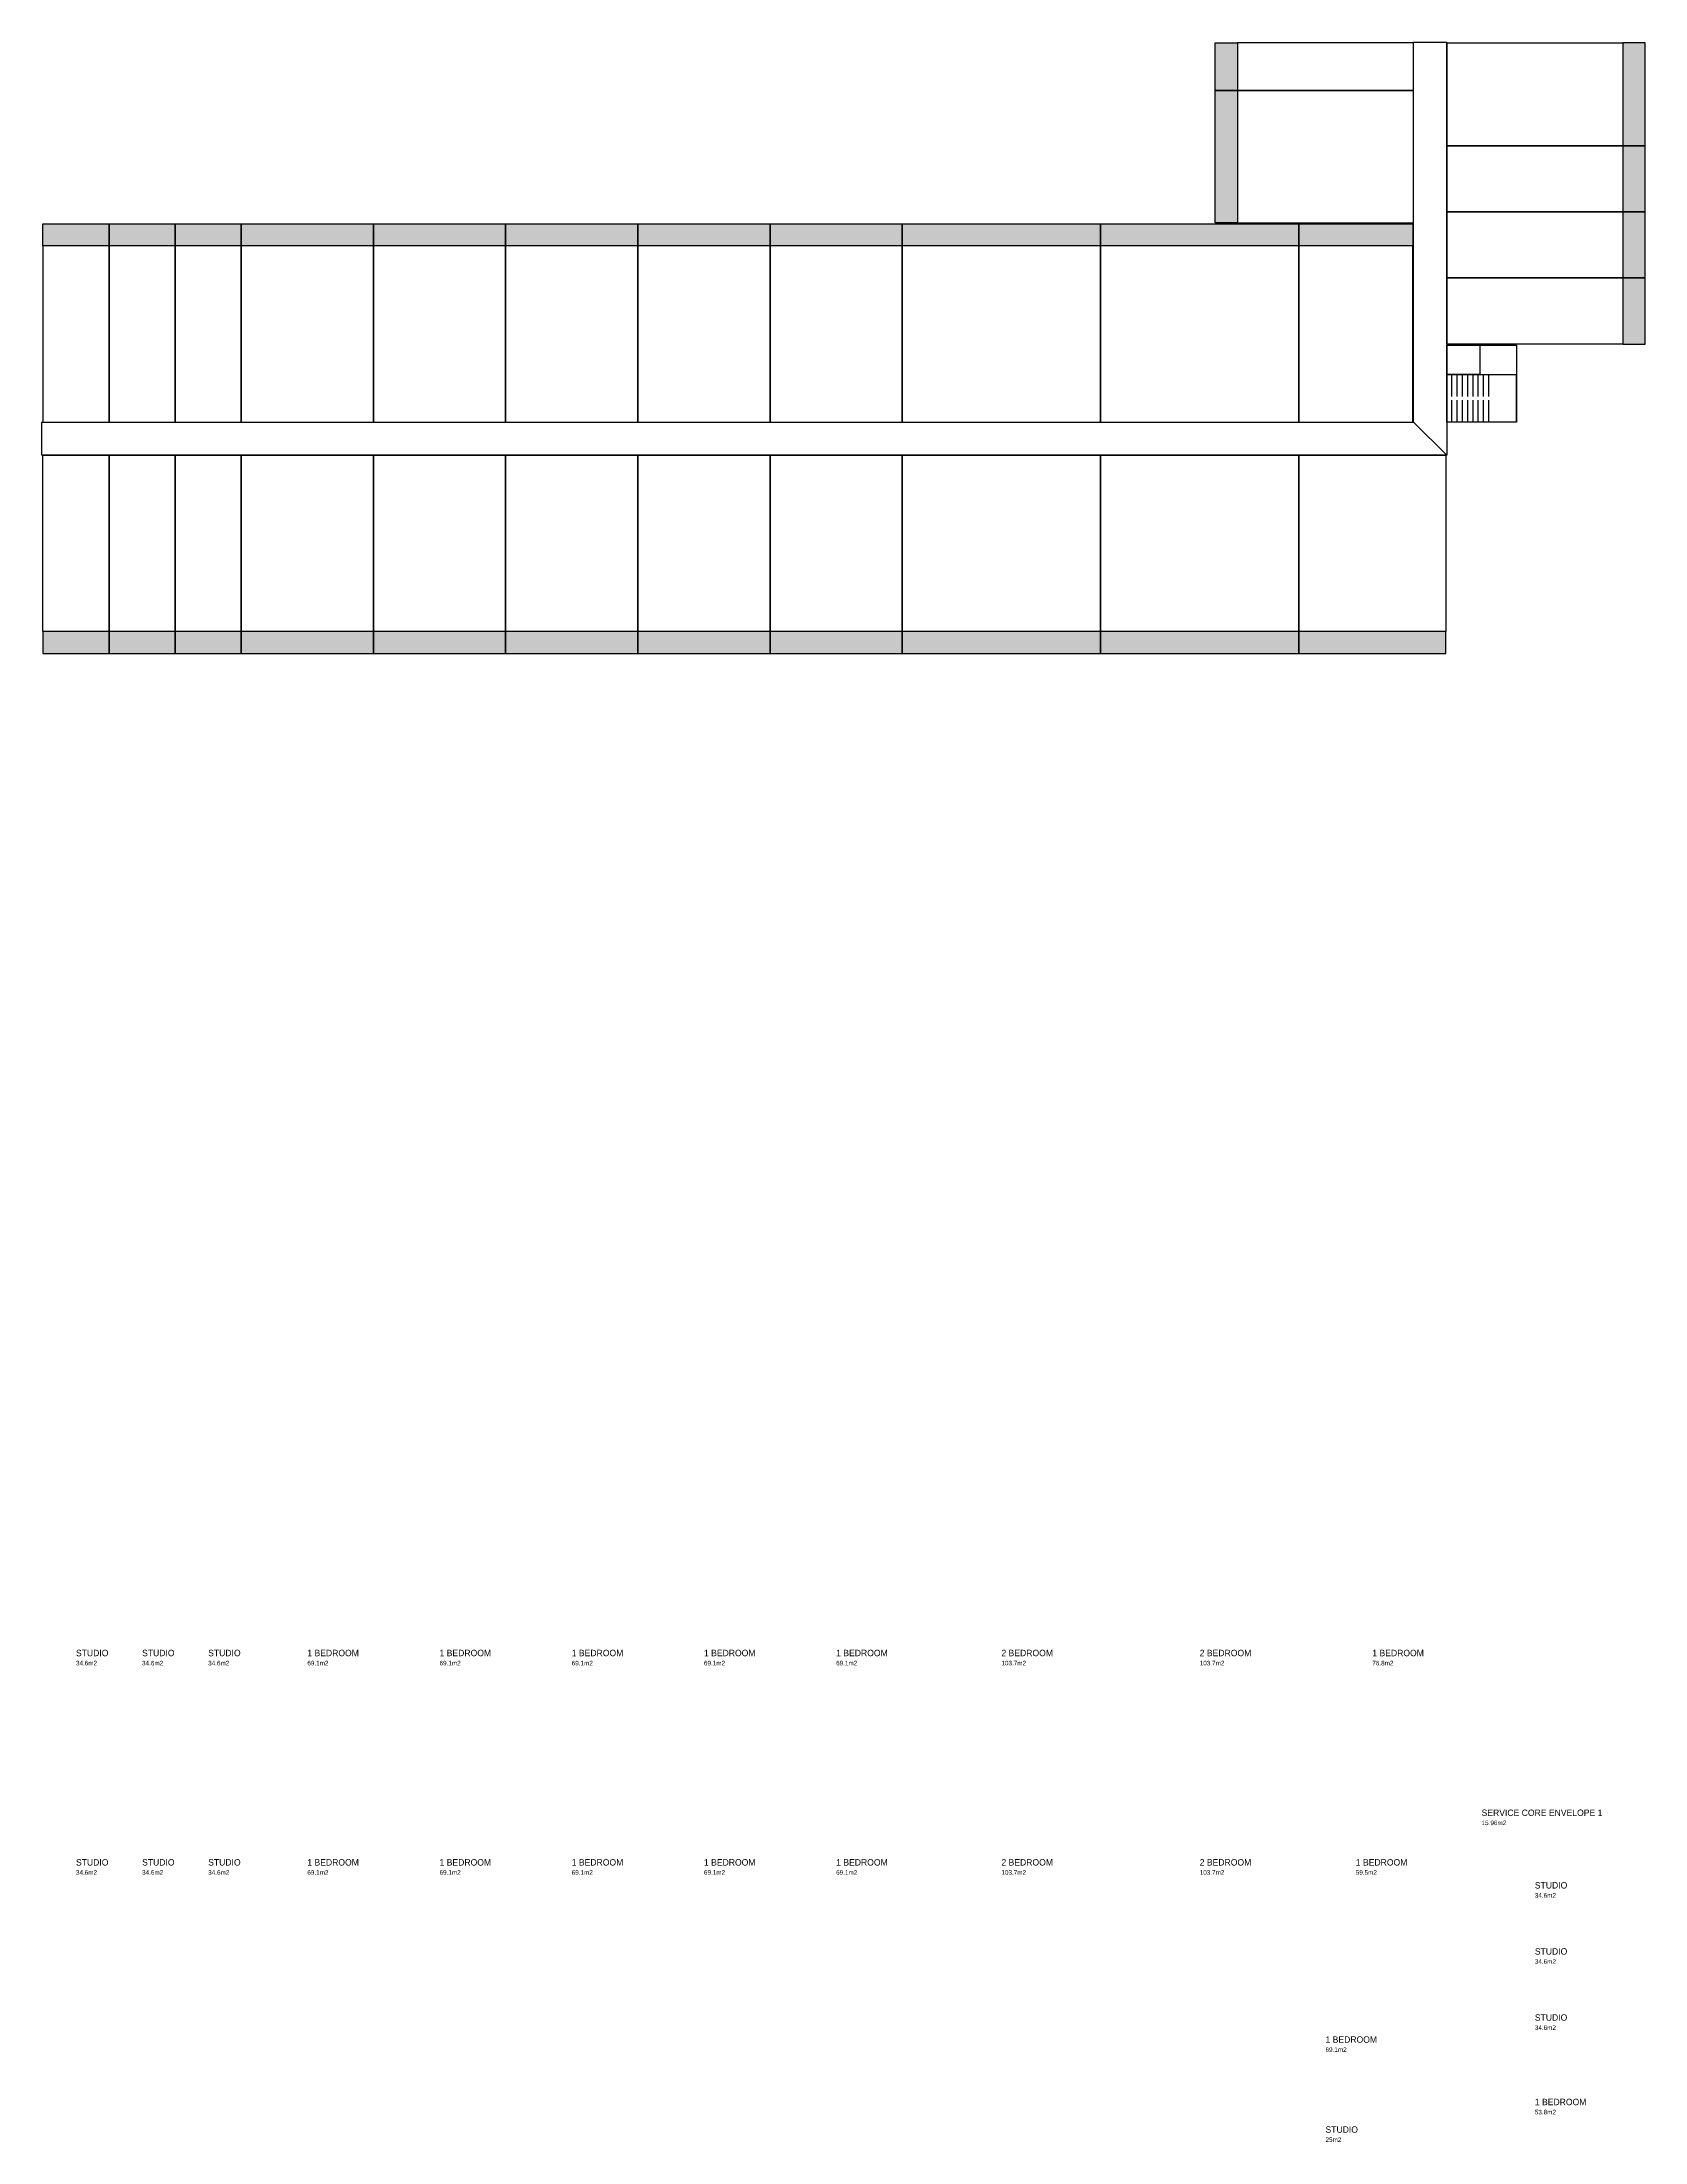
# Model space of a CAD drawing. Header units: metres. Extents: x 18 to 105, y -57 to 58.
import ezdxf

# ---------------------------------------------------------------- set-up
doc = ezdxf.new("R2010")
doc.units = ezdxf.units.M
for name, color, linetype in [('A-BALC', 4, 'Continuous'), ('A-CIRC', 8, 'Continuous'), ('A-CORE', 30, 'Continuous'), ('A-DOOR', 1, 'Continuous'), ('A-HATCH', 251, 'Continuous'), ('A-TEXT', 3, 'Continuous'), ('A-WALL', 7, 'Continuous')]:
    doc.layers.add(name, color=color, linetype=linetype)

msp = doc.modelspace()

# ---------------------------------------------------------------- hatches: boundary and pattern name
at = {"layer": 'A-HATCH'}
for points in [[(81.9, 57.55), (83.1, 57.55), (83.1, 54.95), (81.9, 54.95)], [(105.3, 57.55), (104.1, 57.55), (104.1, 51.95), (105.3, 51.95)], [(81.9, 54.95), (83.1, 54.95), (83.1, 47.75), (81.9, 47.75)], [(105.3, 51.95), (104.1, 51.95), (104.1, 48.35), (105.3, 48.35)], [(105.3, 48.35), (104.1, 48.35), (104.1, 44.75), (105.3, 44.75)], [(21.65, 47.7), (21.65, 46.5), (18.05, 46.5), (18.05, 47.7)], [(25.25, 47.7), (25.25, 46.5), (21.65, 46.5), (21.65, 47.7)], [(28.85, 47.7), (28.85, 46.5), (25.25, 46.5), (25.25, 47.7)], [(36.05, 47.7), (36.05, 46.5), (28.85, 46.5), (28.85, 47.7)], [(43.25, 47.7), (43.25, 46.5), (36.05, 46.5), (36.05, 47.7)], [(50.45, 47.7), (50.45, 46.5), (43.25, 46.5), (43.25, 47.7)], [(57.65, 47.7), (57.65, 46.5), (50.45, 46.5), (50.45, 47.7)], [(64.85, 47.7), (64.85, 46.5), (57.65, 46.5), (57.65, 47.7)], [(75.65, 47.7), (75.65, 46.5), (64.85, 46.5), (64.85, 47.7)], [(86.45, 47.7), (86.45, 46.5), (75.65, 46.5), (75.65, 47.7)], [(92.65, 47.7), (92.65, 46.5), (86.45, 46.5), (86.45, 47.7)], [(105.3, 44.75), (104.1, 44.75), (104.1, 41.15), (105.3, 41.15)], [(21.65, 24.3), (21.65, 25.5), (18.05, 25.5), (18.05, 24.3)], [(25.25, 24.3), (25.25, 25.5), (21.65, 25.5), (21.65, 24.3)], [(28.85, 24.3), (28.85, 25.5), (25.25, 25.5), (25.25, 24.3)], [(36.05, 24.3), (36.05, 25.5), (28.85, 25.5), (28.85, 24.3)], [(43.25, 24.3), (43.25, 25.5), (36.05, 25.5), (36.05, 24.3)], [(50.45, 24.3), (50.45, 25.5), (43.25, 25.5), (43.25, 24.3)], [(57.65, 24.3), (57.65, 25.5), (50.45, 25.5), (50.45, 24.3)], [(64.85, 24.3), (64.85, 25.5), (57.65, 25.5), (57.65, 24.3)], [(75.65, 24.3), (75.65, 25.5), (64.85, 25.5), (64.85, 24.3)], [(86.45, 24.3), (86.45, 25.5), (75.65, 25.5), (75.65, 24.3)], [(94.45, 24.3), (94.45, 25.5), (86.45, 25.5), (86.45, 24.3)]]:
    msp.add_hatch(color=7, dxfattribs=at).paths.add_polyline_path(points)

# ---------------------------------------------------------------- linework, layer by layer
at = {"layer": 'A-BALC'}
for points in [[(81.9, 57.55), (83.1, 57.55), (83.1, 54.95), (81.9, 54.95)], [(105.3, 57.55), (104.1, 57.55), (104.1, 51.95), (105.3, 51.95)], [(81.9, 54.95), (83.1, 54.95), (83.1, 47.75), (81.9, 47.75)], [(105.3, 51.95), (104.1, 51.95), (104.1, 48.35), (105.3, 48.35)], [(105.3, 48.35), (104.1, 48.35), (104.1, 44.75), (105.3, 44.75)], [(21.65, 47.7), (21.65, 46.5), (18.05, 46.5), (18.05, 47.7)], [(25.25, 47.7), (25.25, 46.5), (21.65, 46.5), (21.65, 47.7)], [(28.85, 47.7), (28.85, 46.5), (25.25, 46.5), (25.25, 47.7)], [(36.05, 47.7), (36.05, 46.5), (28.85, 46.5), (28.85, 47.7)], [(43.25, 47.7), (43.25, 46.5), (36.05, 46.5), (36.05, 47.7)], [(50.45, 47.7), (50.45, 46.5), (43.25, 46.5), (43.25, 47.7)], [(57.65, 47.7), (57.65, 46.5), (50.45, 46.5), (50.45, 47.7)], [(64.85, 47.7), (64.85, 46.5), (57.65, 46.5), (57.65, 47.7)], [(75.65, 47.7), (75.65, 46.5), (64.85, 46.5), (64.85, 47.7)], [(86.45, 47.7), (86.45, 46.5), (75.65, 46.5), (75.65, 47.7)], [(92.65, 47.7), (92.65, 46.5), (86.45, 46.5), (86.45, 47.7)], [(105.3, 44.75), (104.1, 44.75), (104.1, 41.15), (105.3, 41.15)], [(21.65, 24.3), (21.65, 25.5), (18.05, 25.5), (18.05, 24.3)], [(25.25, 24.3), (25.25, 25.5), (21.65, 25.5), (21.65, 24.3)], [(28.85, 24.3), (28.85, 25.5), (25.25, 25.5), (25.25, 24.3)], [(36.05, 24.3), (36.05, 25.5), (28.85, 25.5), (28.85, 24.3)], [(43.25, 24.3), (43.25, 25.5), (36.05, 25.5), (36.05, 24.3)], [(50.45, 24.3), (50.45, 25.5), (43.25, 25.5), (43.25, 24.3)], [(57.65, 24.3), (57.65, 25.5), (50.45, 25.5), (50.45, 24.3)], [(64.85, 24.3), (64.85, 25.5), (57.65, 25.5), (57.65, 24.3)], [(75.65, 24.3), (75.65, 25.5), (64.85, 25.5), (64.85, 24.3)], [(86.45, 24.3), (86.45, 25.5), (75.65, 25.5), (75.65, 24.3)], [(94.45, 24.3), (94.45, 25.5), (86.45, 25.5), (86.45, 24.3)]]:
    msp.add_lwpolyline(points, close=True, dxfattribs=at)
at = {"layer": 'A-CIRC'}
for points in [[(92.7, 36.9), (92.7, 57.6), (94.5, 57.6), (94.5, 35.1)], [(18, 36.9), (92.7, 36.9), (94.5, 35.1), (18, 35.1)]]:
    msp.add_lwpolyline(points, close=True, dxfattribs=at)
at = {"layer": 'A-CORE'}
for p, q in [((94.7867, 38.3), (94.7867, 39.5)), ((95.0733, 38.3), (95.0733, 39.5)), ((95.36, 38.3), (95.36, 39.5)), ((95.6467, 38.3), (95.6467, 39.5)), ((95.9333, 38.3), (95.9333, 39.5)), ((96.22, 38.3), (96.22, 39.5)), ((96.5067, 38.3), (96.5067, 39.5)), ((96.7933, 38.3), (96.7933, 39.5)), ((94.7867, 36.9), (94.7867, 38.1)), ((95.0733, 36.9), (95.0733, 38.1)), ((95.36, 36.9), (95.36, 38.1)), ((95.6467, 36.9), (95.6467, 38.1)), ((95.9333, 36.9), (95.9333, 38.1)), ((96.22, 36.9), (96.22, 38.1)), ((96.5067, 36.9), (96.5067, 38.1)), ((96.7933, 36.9), (96.7933, 38.1))]:
    msp.add_line(p, q, dxfattribs=at)
for points in [[(94.5, 39.5), (94.5, 41.1), (96.3, 41.1), (96.3, 39.5)], [(94.5, 36.9), (94.5, 39.5), (98.28, 39.5), (98.28, 36.9)]]:
    msp.add_lwpolyline(points, close=True, dxfattribs=at)
at = {"layer": 'A-DOOR'}
for p, q in [((92.7, 55.8), (92.7, 56.7)), ((94.5, 54.3), (94.5, 55.2)), ((92.7, 50.9), (92.7, 51.8)), ((94.5, 49.7), (94.5, 50.6)), ((94.5, 46.1), (94.5, 47)), ((94.5, 42.5), (94.5, 43.4)), ((19.4, 36.9), (20.3, 36.9)), ((23, 36.9), (23.9, 36.9)), ((26.6, 36.9), (27.5, 36.9)), ((32, 36.9), (32.9, 36.9)), ((39.2, 36.9), (40.1, 36.9)), ((46.4, 36.9), (47.3, 36.9)), ((53.6, 36.9), (54.5, 36.9)), ((60.8, 36.9), (61.7, 36.9)), ((69.8, 36.9), (70.7, 36.9)), ((80.6, 36.9), (81.5, 36.9)), ((89.1, 36.9), (90, 36.9)), ((19.4, 35.1), (20.3, 35.1)), ((23, 35.1), (23.9, 35.1)), ((26.6, 35.1), (27.5, 35.1)), ((32, 35.1), (32.9, 35.1)), ((39.2, 35.1), (40.1, 35.1)), ((46.4, 35.1), (47.3, 35.1)), ((53.6, 35.1), (54.5, 35.1)), ((60.8, 35.1), (61.7, 35.1)), ((69.8, 35.1), (70.7, 35.1)), ((80.6, 35.1), (81.5, 35.1)), ((90, 35.1), (90.9, 35.1))]:
    msp.add_line(p, q, dxfattribs=at)
at = {"layer": 'A-WALL'}
for points in [[(92.7, 54.95), (92.7, 57.55), (83.1, 57.55), (83.1, 54.95)], [(94.5, 51.95), (94.5, 57.55), (104.1, 57.55), (104.1, 51.95)], [(92.7, 47.75), (92.7, 54.95), (83.1, 54.95), (83.1, 47.75)], [(94.5, 48.35), (94.5, 51.95), (104.1, 51.95), (104.1, 48.35)], [(94.5, 44.75), (94.5, 48.35), (104.1, 48.35), (104.1, 44.75)], [(18.05, 36.9), (21.65, 36.9), (21.65, 46.5), (18.05, 46.5)], [(21.65, 36.9), (25.25, 36.9), (25.25, 46.5), (21.65, 46.5)], [(25.25, 36.9), (28.85, 36.9), (28.85, 46.5), (25.25, 46.5)], [(28.85, 36.9), (36.05, 36.9), (36.05, 46.5), (28.85, 46.5)], [(36.05, 36.9), (43.25, 36.9), (43.25, 46.5), (36.05, 46.5)], [(43.25, 36.9), (50.45, 36.9), (50.45, 46.5), (43.25, 46.5)], [(50.45, 36.9), (57.65, 36.9), (57.65, 46.5), (50.45, 46.5)], [(57.65, 36.9), (64.85, 36.9), (64.85, 46.5), (57.65, 46.5)], [(64.85, 36.9), (75.65, 36.9), (75.65, 46.5), (64.85, 46.5)], [(75.65, 36.9), (86.45, 36.9), (86.45, 46.5), (75.65, 46.5)], [(86.45, 36.9), (92.65, 36.9), (92.65, 46.5), (86.45, 46.5)], [(94.5, 41.15), (94.5, 44.75), (104.1, 44.75), (104.1, 41.15)], [(94.5, 36.9), (94.5, 41.1), (98.3, 41.1), (98.3, 36.9)], [(18.05, 35.1), (21.65, 35.1), (21.65, 25.5), (18.05, 25.5)], [(21.65, 35.1), (25.25, 35.1), (25.25, 25.5), (21.65, 25.5)], [(25.25, 35.1), (28.85, 35.1), (28.85, 25.5), (25.25, 25.5)], [(28.85, 35.1), (36.05, 35.1), (36.05, 25.5), (28.85, 25.5)], [(36.05, 35.1), (43.25, 35.1), (43.25, 25.5), (36.05, 25.5)], [(43.25, 35.1), (50.45, 35.1), (50.45, 25.5), (43.25, 25.5)], [(50.45, 35.1), (57.65, 35.1), (57.65, 25.5), (50.45, 25.5)], [(57.65, 35.1), (64.85, 35.1), (64.85, 25.5), (57.65, 25.5)], [(64.85, 35.1), (75.65, 35.1), (75.65, 25.5), (64.85, 25.5)], [(75.65, 35.1), (86.45, 35.1), (86.45, 25.5), (75.65, 25.5)], [(86.45, 35.1), (94.45, 35.1), (94.45, 25.5), (86.45, 25.5)]]:
    msp.add_lwpolyline(points, close=True, dxfattribs=at)

# ---------------------------------------------------------------- texts
at = {"layer": 'A-TEXT'}
for s, height, p in [('34.6m2', 0.25, (19.85, -30.8)), ('STUDIO', 0.35, (19.85, -30.3)), ('34.6m2', 0.25, (23.45, -30.8)), ('STUDIO', 0.35, (23.45, -30.3)), ('34.6m2', 0.25, (27.05, -30.8)), ('STUDIO', 0.35, (27.05, -30.3)), ('69.1m2', 0.25, (32.45, -30.8)), ('1 BEDROOM', 0.35, (32.45, -30.3)), ('69.1m2', 0.25, (39.65, -30.8)), ('1 BEDROOM', 0.35, (39.65, -30.3)), ('69.1m2', 0.25, (46.85, -30.8)), ('1 BEDROOM', 0.35, (46.85, -30.3)), ('69.1m2', 0.25, (54.05, -30.8)), ('1 BEDROOM', 0.35, (54.05, -30.3)), ('69.1m2', 0.25, (61.25, -30.8)), ('1 BEDROOM', 0.35, (61.25, -30.3)), ('2 BEDROOM', 0.35, (70.25, -30.3)), ('103.7m2', 0.25, (70.25, -30.8)), ('2 BEDROOM', 0.35, (81.05, -30.3)), ('103.7m2', 0.25, (81.05, -30.8)), ('76.8m2', 0.25, (90.45, -30.8)), ('1 BEDROOM', 0.35, (90.45, -30.3)), ('SERVICE CORE ENVELOPE 1', 0.35, (96.4, -39)), ('15.96m2', 0.25, (96.4, -39.5)), ('34.6m2', 0.25, (19.85, -42.2)), ('STUDIO', 0.35, (19.85, -41.7)), ('34.6m2', 0.25, (23.45, -42.2)), ('STUDIO', 0.35, (23.45, -41.7)), ('34.6m2', 0.25, (27.05, -42.2)), ('STUDIO', 0.35, (27.05, -41.7)), ('69.1m2', 0.25, (32.45, -42.2)), ('1 BEDROOM', 0.35, (32.45, -41.7)), ('69.1m2', 0.25, (39.65, -42.2)), ('1 BEDROOM', 0.35, (39.65, -41.7)), ('69.1m2', 0.25, (46.85, -42.2)), ('1 BEDROOM', 0.35, (46.85, -41.7)), ('69.1m2', 0.25, (54.05, -42.2)), ('1 BEDROOM', 0.35, (54.05, -41.7)), ('69.1m2', 0.25, (61.25, -42.2)), ('1 BEDROOM', 0.35, (61.25, -41.7)), ('2 BEDROOM', 0.35, (70.25, -41.7)), ('103.7m2', 0.25, (70.25, -42.2)), ('2 BEDROOM', 0.35, (81.05, -41.7)), ('103.7m2', 0.25, (81.05, -42.2)), ('59.5m2', 0.25, (89.55, -42.2)), ('1 BEDROOM', 0.35, (89.55, -41.7)), ('34.6m2', 0.25, (99.3, -43.45)), ('STUDIO', 0.35, (99.3, -42.95)), ('34.6m2', 0.25, (99.3, -47.05)), ('STUDIO', 0.35, (99.3, -46.55)), ('STUDIO', 0.35, (99.3, -50.15)), ('1 BEDROOM', 0.35, (87.9, -51.35)), ('34.6m2', 0.25, (99.3, -50.65)), ('69.1m2', 0.25, (87.9, -51.85)), ('1 BEDROOM', 0.35, (99.3, -54.75)), ('STUDIO', 0.35, (87.9, -56.25)), ('53.8m2', 0.25, (99.3, -55.25)), ('25m2', 0.25, (87.9, -56.75))]:
    msp.add_text(s, height=height, dxfattribs=at).set_placement(p)

doc.saveas('drawing.dxf')
